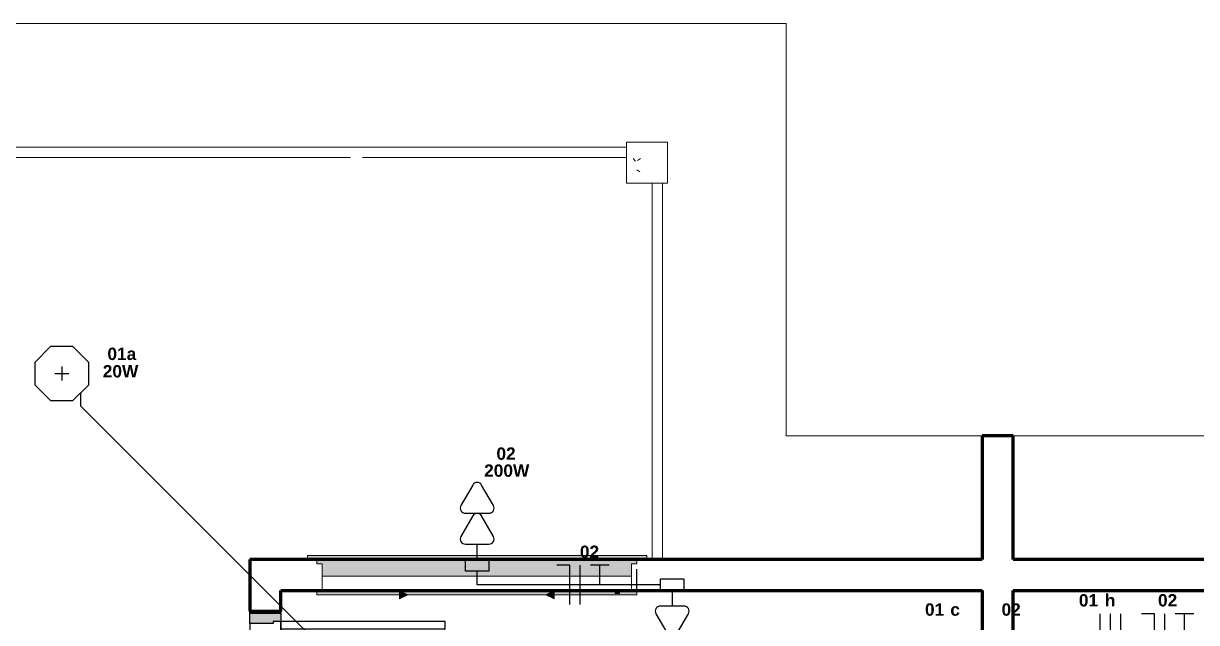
# Model space of a CAD drawing. Extents: x 1450 to 1868, y 82 to 351.
# Drawn here: x 1511.77 to 1517.45, y 146.7 to 149.61 of the extents above; entities that cross this region are included whole.
import ezdxf
from ezdxf.enums import TextEntityAlignment as Align

# ---------------------------------------------------------------- set-up
doc = ezdxf.new("R2010")
doc.units = 0
doc.header["$LTSCALE"] = 0.5
doc.linetypes.add('ELETRODUTO_TETO', pattern=[1000, 1000, 0])
doc.layers.get('0').update_dxf_attribs({"linetype": 'CONTINUOUS'})
for name, color, linetype, lineweight in [('A-DETL-GENF', 92, 'CONTINUOUS', 9), ('A-DOOR', 31, 'CONTINUOUS', 25), ('A-DOOR-FRAM', 31, 'CONTINUOUS', 9), ('A-FLOR', 192, 'CONTINUOUS', 9), ('A-GENM', 13, 'CONTINUOUS', 9), ('A-GLAZ', 151, 'CONTINUOUS', 9), ('A-WALL', 113, 'CONTINUOUS', 30), ('S-COLS', 52, 'CONTINUOUS', 9)]:
    doc.layers.add(name, color=color, linetype=linetype, lineweight=lineweight)
for name, color, linetype in [('ELETRODUTO_TETO', 2, 'CONTINUOUS'), ('FIACAO', 7, 'CONTINUOUS'), ('Iluminação', 7, 'CONTINUOUS'), ('INDICACAO_CIRCUITO', 2, 'CONTINUOUS'), ('INDICACAO_INTERRUPTOR_FIA', 2, 'CONTINUOUS'), ('INDICACAO_POTENCIA', 1, 'CONTINUOUS'), ('LUMINÁRIAS', 3, 'CONTINUOUS'), ('TOMADAS ABNT', 10, 'CONTINUOUS')]:
    doc.layers.add(name, color=color, linetype=linetype)
doc.styles.add('Arial', font='arialbd.ttf', dxfattribs={"height": 100})

# ---------------------------------------------------------------- blocks, each defined once
blk = doc.blocks.new('Windows_Opening-Slide_Strugal_S70P_Two-Leaf_INT - Janela de Correr com Requadro de Alumínio-3326411-Planta Baixa')
at = {"layer": 'A-DETL-GENF'}
for points in [[(-375, -115), (-335, -95), (-375, -75), (-375, -107.8)], [(375, -115), (375, -75), (335, -95), (373.6, -114.3)]]:
    blk.add_hatch(color=256, dxfattribs=at).paths.add_polyline_path(points, flags=0)
at = {"layer": 'A-GLAZ'}
h = blk.add_hatch(color=256, dxfattribs=at)
h.paths.add_polyline_path([(-375, -75), (-335, -95), (335.5, -94.8), (375, -75), (-333.3, -75)], flags=0)
h.paths.add_polyline_path([(-775, -95), (-375, -95), (-375, -75), (-775, -75), (-775, -92.8)], flags=0)
h.paths.add_polyline_path([(-750, -5), (750, -5), (750, 55), (775, 55), (775, 75), (-775, 75), (-775, 55), (-750, 55), (-750, 44.4)], flags=0)
h.paths.add_polyline_path([(375, -95), (775, -95), (775, -75), (693, -75), (692.5, -88.5), (670.5, -88.5), (670, -75), (375, -75), (375, -87.8)], flags=0)
for points in [[(670, -80.5), (693, -80.5), (693, -75), (670, -75), (670, -76.9)], [(670.5, -88.5), (692.5, -88.5), (692.5, -80.5), (670.5, -81), (670.5, -85.9)]]:
    blk.add_hatch(color=256, dxfattribs=at).paths.add_polyline_path(points, flags=0)
at = {"layer": 'A-DETL-GENF'}
for p, q in [((-375, -95), (-475, -95)), ((-375, -75), (-375, -115)), ((-335, -95), (-375, -75)), ((-375, -115), (-335, -95)), ((375, -75), (335, -95)), ((335, -95), (375, -115)), ((375, -115), (375, -75)), ((375, -95), (475, -95))]:
    blk.add_line(p, q, dxfattribs=at)
at = {"layer": 'A-GLAZ'}
for p, q in [((-775, 75), (-775, 55)), ((775, 55), (775, 75)), ((-775, 55), (-750, 55)), ((-750, 55), (-750, -5)), ((750, -5), (750, 55)), ((750, 55), (775, 55)), ((-750, -5), (750, -5)), ((-750, -75), (-750, -5)), ((750, -5), (750, -75)), ((-750, -75), (-775, -75)), ((-775, -75), (-775, -95)), ((-775, -95), (-750, -95)), ((750, -75), (-750, -75)), ((-750, -95), (-375, -95)), ((-335, -95), (335, -95)), ((375, -95), (750, -95)), ((670, -75), (670, -80.5)), ((670, -80.5), (693, -80.5)), ((670.5, -88.5), (670.5, -80.5)), ((670.5, -88.5), (692.5, -88.5)), ((692.5, -80.5), (692.5, -88.5)), ((693, -80.5), (693, -75)), ((775, -75), (750, -75)), ((750, -95), (775, -95)), ((775, -95), (775, -75))]:
    blk.add_line(p, q, dxfattribs=at)
blk = doc.blocks.new('Porta Simples de Abrir - 80x210cm - Marco de Madeira-3450797-Planta Baixa')
at = {"layer": 'A-DOOR-FRAM', "lineweight": 25}
h = blk.add_hatch(color=256, dxfattribs=at)
h.paths.add_polyline_path([(-450, 75), (-450, -75), (-410, -75), (-409.9, -38), (-400, -38), (-400, 75), (-449.1, 75)], flags=0)
h.paths.add_polyline_path([(400, 75), (400, -38), (410, -38), (410, -75), (450, -75), (450, 75), (419.9, 75)], flags=0)
at = {"layer": 'A-DOOR'}
for p, q in [((400, 75), (-400, 75)), ((-410, -75), (410, -75)), ((375, -75), (375, -871)), ((410, -75), (375, -75)), ((410, -871), (410, -75)), ((375, -871), (410, -871))]:
    blk.add_line(p, q, dxfattribs=at)
at = {"layer": 'A-DOOR', "lineweight": 9}
blk.add_arc((410, -50.9), 820.1, 181.6836, 270, dxfattribs=at)
at = {"layer": 'A-DOOR-FRAM', "lineweight": 25}
for p, q in [((-450, 75), (-400, 75)), ((-450, -75), (-450, 75)), ((-400, 75), (-400, -38)), ((400, 75), (450, 75)), ((400, -38), (400, 75)), ((450, 75), (450, -75)), ((-400, -38), (-410, -38)), ((-410, -38), (-410, -75)), ((410, -38), (400, -38)), ((410, -75), (410, -38)), ((-410, -75), (-450, -75)), ((450, -75), (410, -75))]:
    blk.add_line(p, q, dxfattribs=at)
blk = doc.blocks.new('Pilar Retangular de Concreto - 20X20 cm-3337597-Planta Baixa')
at = {"layer": 'S-COLS'}
h = blk.add_hatch(dxfattribs=at)
h.set_pattern_fill('FP_87', color=256, style=0, pattern_type=2)
h.set_pattern_definition([(45, (-6723.25, 11664.74), (360.203, -63.514), [38.1, -419.1]), (350, (-6723.25, 11664.74), (-36.914, 386.802), [30.48, -335.28]), (95.451, (-6693.23, 11659.45), (323.2915, 323.287), [32.38, -356.18]), (41.184, (-6714.4, 11765.96), (532.767, -131.018), [57.15, -628.65]), (91.636, (-6670, 11755.04), (516.128, 451.59), [48.57, -534.27]), (346.184, (-6714.4, 11765.96), (516.132, 451.585), [45.72, -502.92]), (16, (-6666, 11736.23), (284.2486, -230.18), [38.1, -419.1]), (321, (-6666, 11736.23), (155.24, 356.201), [30.48, -335.28]), (66.451, (-6642.3, 11717.04), (439.49, 126.018), [32.38, -356.18]), (32.5, (-6723.25, 11664.74), (20.8921, 167.9283), [16.764, -314.452, 16.764, -323.596, -336.55]), (32.5, (-6723.25, 11664.74), (20.8921, 167.9283), [-671.576, 16.764, -319.786]), (2.5, (-6723.25, 11664.74), (150.593, 187.9517), [16.764, -177.292, 16.764, -306.832, -128.27]), (2.5, (-6723.25, 11664.74), (150.593, 187.9517), [-517.652, 16.764, -111.506]), (322.5, (-6836.1, 11674.62), (269.1512, -35.0498), [16.764, -110.236, 16.764, -905.256]), (322.5, (-6836.1, 11674.62), (269.1512, -35.0498), [-143.764, -379.476, 16.764, -509.016]), (312.5, (-6886.7, 11679.04), (299.5633, 24.8387), [16.764, -148.336, 16.764, -246.38, -373.38]), (312.5, (-6886.7, 11679.04), (299.5633, 24.8387), [-428.244, 16.764, -356.616])])
h.paths.add_polyline_path([(-100, -100), (100, -100), (100, 100), (-100, 100), (-100, -75)], flags=0)
for p, q in [((100, 100), (-100, 100)), ((-100, 100), (-100, -100)), ((100, -100), (100, 100)), ((-100, -100), (100, -100))]:
    blk.add_line(p, q, dxfattribs=at)
blk = doc.blocks.new('Moldura Janela6 - Moldura Janela-3283075-Planta Baixa')
at = {"layer": 'A-GENM'}
blk.add_hatch(color=256, dxfattribs=at).paths.add_polyline_path([(-10118.4, -31552.3), (-8474.9, -31552.3), (-8474.9, -31532.3), (-10118.4, -31532.3)], flags=0)
for p, q in [((-10118.4, -31532.3), (-8474.9, -31532.3)), ((-10118.4, -31532.3), (-10118.4, -31552.3)), ((-8474.9, -31552.3), (-10118.4, -31552.3)), ((-8474.9, -31552.3), (-8474.9, -31532.3))]:
    blk.add_line(p, q, dxfattribs=at)
blk = doc.blocks.new('*U432', base_point=(-26623.05, 35513.08))
for p, q in [((-26615.55, 35518.78), (-26615.55, 35513.08)), ((-26601.85, 35515.25), (-26611.81, 35520.95)), ((-26600.59, 35518.78), (-26600.59, 35513.08)), ((-26586.89, 35515.25), (-26596.85, 35520.95)), ((-26585.63, 35518.78), (-26585.63, 35513.08)), ((-26571.93, 35515.25), (-26581.89, 35520.95)), ((-26623.05, 35513.08), (-26615.55, 35513.08)), ((-26615.55, 35513.08), (-26615.55, 35507.39)), ((-26600.59, 35513.08), (-26600.59, 35507.39)), ((-26585.63, 35513.08), (-26585.63, 35507.39)), ((-26611.81, 35505.22), (-26601.85, 35510.91)), ((-26596.85, 35505.22), (-26586.89, 35510.91)), ((-26581.89, 35505.22), (-26571.93, 35510.91))]:
    blk.add_line(p, q)
blk.add_lwpolyline([(-26623.05, 35518.69), (-26623.05, 35507.48), (-26628.66, 35507.48), (-26628.66, 35518.69)], close=True)
for centre, start, end in [((-26613.05, 35518.78), 60.2551, 180), ((-26598.09, 35518.78), 60.2551, 180), ((-26583.13, 35518.78), 60.2551, 180), ((-26603.09, 35513.08), 299.7449, 60.2551), ((-26588.13, 35513.08), 299.7449, 60.2551), ((-26573.17, 35513.08), 299.7449, 60.2551), ((-26613.05, 35507.39), 180, 299.7449), ((-26598.09, 35507.39), 180, 299.7449), ((-26583.13, 35507.39), 180, 299.7449)]:
    blk.add_arc(centre, 2.5, start, end)
blk = doc.blocks.new('*U428', base_point=(-26453.38, 35551.21))
for p, q in [((-26445.88, 35556.9), (-26445.88, 35551.21)), ((-26432.18, 35553.38), (-26442.14, 35559.07)), ((-26430.92, 35556.9), (-26430.92, 35551.21)), ((-26417.22, 35553.38), (-26427.18, 35559.07)), ((-26453.38, 35551.21), (-26445.88, 35551.21)), ((-26445.88, 35551.21), (-26445.88, 35545.52)), ((-26430.92, 35551.21), (-26430.92, 35545.52)), ((-26442.14, 35543.35), (-26432.18, 35549.04)), ((-26427.18, 35543.35), (-26417.22, 35549.04))]:
    blk.add_line(p, q)
blk.add_lwpolyline([(-26453.38, 35556.81), (-26453.38, 35545.61), (-26458.99, 35545.61), (-26458.99, 35556.81)], close=True)
for centre, start, end in [((-26443.38, 35556.9), 60.2551, 180), ((-26428.42, 35556.9), 60.2551, 180), ((-26433.42, 35551.21), 299.7449, 60.2551), ((-26418.46, 35551.21), 299.7449, 60.2551), ((-26443.38, 35545.52), 180, 299.7449), ((-26428.42, 35545.52), 180, 299.7449)]:
    blk.add_arc(centre, 2.5, start, end)
blk = doc.blocks.new('*U437', base_point=(-27203.71, 35306.73))
at = {"layer": 'LUMINÁRIAS'}
blk.add_lwpolyline([(-27216.8, 35312.15), (-27216.8, 35301.3), (-27209.13, 35293.64), (-27198.29, 35293.64), (-27190.62, 35301.3), (-27190.62, 35312.15), (-27198.29, 35319.82), (-27209.13, 35319.82)], close=True, dxfattribs=at)
for points in [[(-27207.07, 35306.73), (-27200.34, 35306.73)], [(-27203.71, 35310.09), (-27203.71, 35303.36)]]:
    blk.add_lwpolyline(points, dxfattribs=at)
blk = doc.blocks.new('*U583', base_point=(-28313.12, 34673.63))
at = {"linetype": 'ByBlock'}
blk.add_lwpolyline([(-28313.12, 34673.63), (-28570.81, 34931.32), (-28570.81, 34937.65), (-28570.92, 34937.76)], dxfattribs=at)
blk = doc.blocks.new('*U597', base_point=(-28289.76, 34844.67))
at = {"linetype": 'ByBlock'}
blk.add_lwpolyline([(-28289.76, 34844.67), (-28378.69, 34844.67), (-28378.69, 34851.27)], dxfattribs=at)
blk = doc.blocks.new('*U700', base_point=(665.55, 144.199))
blk.add_line((665.55, 144.199), (665.55, 144.389))
blk = doc.blocks.new('*U985', base_point=(-28071.75, 34850.28))
at = {"xscale": 50, "yscale": 50, "zscale": 50}
for p in [(-28076.75, 34850.28), (-28071.75, 34850.28), (-28066.75, 34850.28)]:
    blk.add_blockref('*U700', p, dxfattribs=at)
blk = doc.blocks.new('*U698', base_point=(608.67, 153.293))
for p, q in [((608.67, 153.483), (608.544, 153.483)), ((608.67, 153.103), (608.67, 153.483))]:
    blk.add_line(p, q)
blk = doc.blocks.new('*U699', base_point=(576.818, 148.746))
blk.add_line((576.818, 148.556), (576.818, 148.936))
blk = doc.blocks.new('*U701', base_point=(635.972, 148.746))
at = {"linetype": 'Continuous'}
for p, q in [((636.064, 148.936), (635.881, 148.936)), ((635.972, 148.746), (635.972, 148.936))]:
    blk.add_line(p, q, dxfattribs=at)
blk = doc.blocks.new('*U986', base_point=(-28044.01, 34850.28))
at = {"xscale": 50, "yscale": 50, "zscale": 50}
for name, p in [('*U698', (-28050.42, 34850.28)), ('*U699', (-28045.42, 34850.28)), ('*U701', (-28035.84, 34850.28))]:
    blk.add_blockref(name, p, dxfattribs=at)
blk = doc.blocks.new('*U1778', base_point=(608.67, 153.293))
for p, q in [((608.67, 153.483), (608.544, 153.483)), ((608.67, 153.103), (608.67, 153.483))]:
    blk.add_line(p, q)
blk = doc.blocks.new('*U1780', base_point=(576.818, 148.746))
blk.add_line((576.818, 148.556), (576.818, 148.936))
blk = doc.blocks.new('*U1782', base_point=(635.972, 148.746))
at = {"linetype": 'Continuous'}
for p, q in [((636.064, 148.936), (635.881, 148.936)), ((635.972, 148.746), (635.972, 148.936))]:
    blk.add_line(p, q, dxfattribs=at)
blk = doc.blocks.new('*U2141', base_point=(1514.5106, 146.8857))
at = {"xscale": 0.5, "yscale": 0.5, "zscale": 0.5}
for name, p in [('*U1778', (1514.4149, 146.8857)), ('*U1780', (1514.4649, 146.8857)), ('*U1782', (1514.5606, 146.8857))]:
    blk.add_blockref(name, p, dxfattribs=at)

msp = doc.modelspace()

# ---------------------------------------------------------------- linework, layer by layer
msp.add_lwpolyline([(1514.9113, 146.8577), (1514.7392, 146.8577), (1514.7392, 146.962)])
at = {"layer": 'A-FLOR'}
for p, q in [((1515.4642, 149.6077), (1510.2642, 149.6077)), ((1515.4642, 147.6077), (1515.4642, 149.6077)), ((1514.6892, 149.0077), (1511.0392, 149.0077)), ((1511.0392, 148.9577), (1513.3516, 148.9577)), ((1513.41, 148.9577), (1514.6892, 148.9577)), ((1514.8142, 148.8327), (1514.8142, 147.0077)), ((1514.8642, 147.0077), (1514.8642, 148.8327)), ((1516.4142, 147.6077), (1515.4642, 147.6077)), ((1517.5142, 147.6077), (1516.5642, 147.6077))]:
    msp.add_line(p, q, dxfattribs=at)
at = {"layer": 'A-WALL', "lineweight": 70}
for p, q in [((1516.5642, 147.6077), (1516.4142, 147.6077)), ((1516.4142, 147.6077), (1516.4142, 147.0077)), ((1516.5642, 147.0077), (1516.5642, 147.6077)), ((1513.1442, 147.0077), (1512.8642, 147.0077)), ((1512.8642, 147.0077), (1512.8642, 146.7577)), ((1516.4142, 147.0077), (1513.1442, 147.0077)), ((1519.2803, 147.0077), (1516.5642, 147.0077)), ((1513.0142, 146.7577), (1513.0142, 146.8577)), ((1513.0142, 146.8577), (1513.1892, 146.8577)), ((1513.0142, 146.8577), (1516.4142, 146.8577)), ((1516.4142, 146.8577), (1516.4142, 143.3282)), ((1516.5632, 143.3067), (1516.5642, 146.8577)), ((1516.5642, 146.8577), (1519.9642, 146.8577)), ((1512.8642, 146.7577), (1513.0142, 146.7577))]:
    msp.add_line(p, q, dxfattribs=at)
at = {"layer": 'A-WALL', "lineweight": 9}
msp.add_line((1512.8642, 146.9877), (1512.8652, 146.9877), dxfattribs=at)
at = {"layer": 'A-WALL'}
for p, q in [((1512.8642, 146.7477), (1512.8642, 146.7577)), ((1513.0142, 146.7577), (1513.0142, 146.7477)), ((1513.0142, 146.7077), (1513.0142, 145.8877))]:
    msp.add_line(p, q, dxfattribs=at)

# ---------------------------------------------------------------- block references
at = {"layer": 'A-DOOR', "xscale": 0.00100000000000115, "yscale": 0.00100000000000115, "zscale": 0.00100000000000115, "rotation": 89.9999999999912}
msp.add_blockref('Porta Simples de Abrir - 80x210cm - Marco de Madeira-3450797-Planta Baixa', (1512.9392, 146.2977), dxfattribs=at)
at = {"layer": 'A-GENM', "xscale": 0.00100000000000115, "yscale": 0.00100000000000115, "zscale": 0.00100000000000115}
msp.add_blockref('Moldura Janela6 - Moldura Janela-3283075-Planta Baixa', (1523.2626, 178.5599), dxfattribs=at)
at = {"layer": 'A-GLAZ', "xscale": 0.00100000000000115, "yscale": 0.00100000000000115, "zscale": 0.00100000000000115}
msp.add_blockref('Windows_Opening-Slide_Strugal_S70P_Two-Leaf_INT - Janela de Correr com Requadro de Alumínio-3326411-Planta Baixa', (1513.9642, 146.9327), dxfattribs=at)
at = {"layer": 'ELETRODUTO_TETO', "linetype": 'ELETRODUTO_TETO', "xscale": 0.01000000108748102, "yscale": 0.01000000108748102, "zscale": 0.01000000108748102}
for name, p in [('*U583', (1514.6217, 145.1752)), ('*U597', (1514.8553, 146.8857))]:
    msp.add_blockref(name, p, dxfattribs=at)
at = {"layer": 'FIACAO', "color": 1}
msp.add_blockref('*U2141', (1514.5106, 146.8857), dxfattribs=at)
at = {"layer": 'FIACAO', "xscale": 0.01000000108748102, "yscale": 0.01000000108748102, "zscale": 0.01000000108748102}
for name, p in [('*U985', (1517.0354, 146.6505)), ('*U986', (1517.3128, 146.6505))]:
    msp.add_blockref(name, p, dxfattribs=at)
at = {"layer": 'Iluminação', "xscale": 0.01000000108748102, "yscale": 0.01000000108748102, "zscale": 0.01000000108748102}
msp.add_blockref('*U437', (1511.9522, 147.9102), dxfattribs=at)
at = {"layer": 'S-COLS', "xscale": 0.00100000000000115, "yscale": 0.00100000000000115, "zscale": 0.00100000000000115}
msp.add_blockref('Pilar Retangular de Concreto - 20X20 cm-3337597-Planta Baixa', (1514.7892, 148.9327), dxfattribs=at)
at = {"layer": 'TOMADAS ABNT', "xscale": 0.01000000108748102, "yscale": 0.01000000108748102, "zscale": 0.01000000108748102}
for name, p, rotation in [('*U428', (1513.966, 147.0077), 89.9999999999959), ('*U432', (1514.9113, 146.8577), 269.9999999999958)]:
    msp.add_blockref(name, p, dxfattribs=dict(at, rotation=rotation))

# ---------------------------------------------------------------- texts
at = {"layer": 'INDICACAO_CIRCUITO', "style": 'Arial'}
for s, p in [('01a', (1512.1737, 147.9756)), ('02', (1514.0594, 147.4917))]:
    msp.add_text(s, height=0.06, dxfattribs=at).set_placement(p)
for s, p in [('02', (1514.5106, 147.0157)), ('01', (1516.9292, 146.7805)), ('02', (1517.3128, 146.7805)), ('01', (1516.1833, 146.7357)), ('02', (1516.5544, 146.7357))]:
    msp.add_text(s, height=0.06, dxfattribs=at).set_placement(p, align=Align.CENTER)
at = {"layer": 'INDICACAO_INTERRUPTOR_FIA', "style": 'Arial'}
for s, p in [('h', (1517.0343, 146.7805)), ('c', (1516.2828, 146.7357))]:
    msp.add_text(s, height=0.06, dxfattribs=at).set_placement(p, align=Align.CENTER)
at = {"layer": 'INDICACAO_POTENCIA', "style": 'Arial'}
for s, p in [('20W', (1512.1512, 147.891)), ('200W', (1513.9998, 147.4094))]:
    msp.add_text(s, height=0.06, dxfattribs=at).set_placement(p)

doc.saveas('drawing.dxf')
